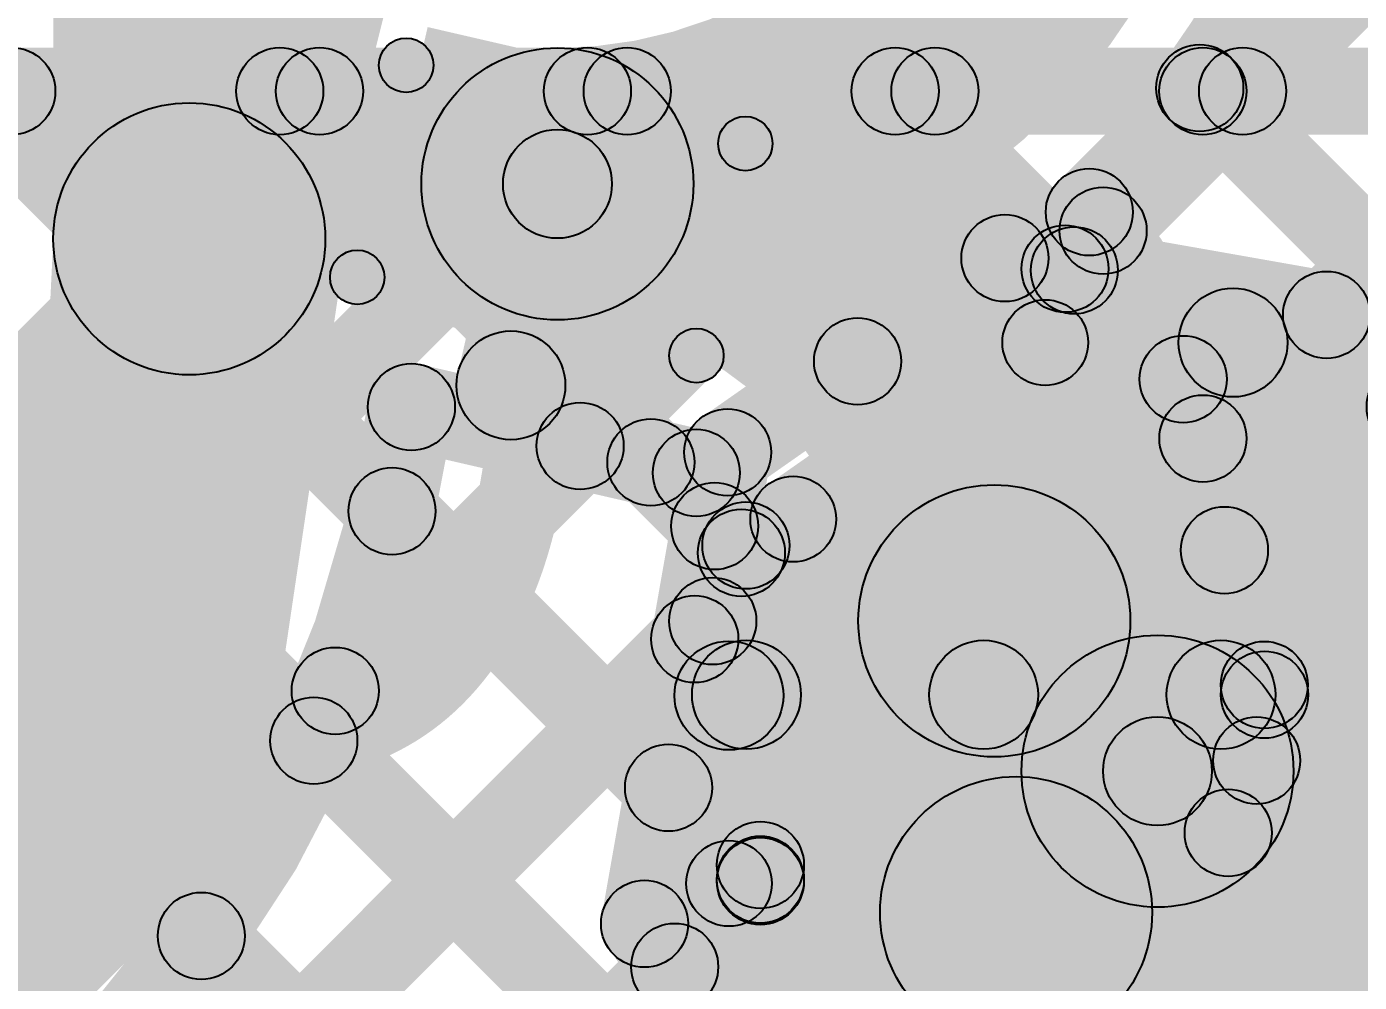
# Model space of a CAD drawing. Header units: millimetres. Extents: x -2.17 to 2.17, y -2.17 to 2.17.
# Drawn here: x -1.3089 to -1.1864, y 0.17 to 0.2578 of the extents above; entities that cross this region are included whole.
import ezdxf

# ---------------------------------------------------------------- set-up
doc = ezdxf.new("R2010")
doc.units = ezdxf.units.MM
doc.header["$MEASUREMENT"] = 0
for name, color, linetype in [('BottomLayer', 5, 'Continuous'), ('BottomOverlay', 54, 'Continuous'), ('BottomPaste', 16, 'Continuous'), ('BottomSolder', 6, 'Continuous'), ('Mechanical2', 216, 'Continuous'), ('TopLayer', 1, 'Continuous'), ('TopOverlay', 2, 'Continuous'), ('TopPaste', 8, 'Continuous'), ('TopSolder', 216, 'Continuous'), ('ViaHoleLayer', 16, 'Continuous')]:
    doc.layers.add(name, color=color, linetype=linetype)

# ---------------------------------------------------------------- blocks, each defined once
blk = doc.blocks.new('TEST_POINT_B_105')
at = {"layer": 'BottomLayer'}
blk.add_hatch(color=5, dxfattribs=at).paths.add_polyline_path([(0.015, 0.03), (-0.015, 0.03), (-0.03, 0.015), (-0.03, -0.015), (-0.015, -0.03), (0.015, -0.03), (0.03, -0.015), (0.03, 0.015)])
at = {"layer": 'BottomOverlay'}
h = blk.add_hatch(color=54, dxfattribs=at)
edge = h.paths.add_edge_path()
edge.add_arc((-0.0170001, 0.0370001), 0.003937, 0, 360)
h = blk.add_hatch(color=54, dxfattribs=at)
edge = h.paths.add_edge_path()
edge.add_arc((-0.0170001, 0.0370001), 0.003937, 0, 360)
h = blk.add_hatch(color=54, dxfattribs=at)
edge = h.paths.add_edge_path()
edge.add_arc((-0.0170001, 0.0370001), 0.003937, 0, 360)
for points in [[(0.01699941157958205, 0.04093699999998297), (0.01699938842041795, 0.03306300000001703), (-0.01700011157958205, 0.03306310000001703), (-0.01700008842041795, 0.04093709999998297)], [(0.01699941157958205, 0.04093699999998297), (0.01699938842041795, 0.03306300000001703), (-0.01700011157958205, 0.03306310000001703), (-0.01700008842041795, 0.04093709999998297)], [(-0.01978403507372747, 0.03978392372022189), (-0.01421616492627253, 0.03421627627977811), (-0.03421606492627253, 0.01421557627977811), (-0.03978393507372747, 0.01978322372022189)], [(0.03978392372022189, 0.01978403507372747), (0.03421627627977811, 0.01421616492627253), (0.01421557627977811, 0.03421606492627253), (0.01978322372022189, 0.03978393507372747)], [(-0.04093699999998297, 0.01699941157958205), (-0.03306300000001703, 0.01699938842041795), (-0.03306310000001703, -0.01700011157958205), (-0.04093709999998297, -0.01700008842041795)], [(0.03306310000001703, 0.01700011157958205), (0.04093709999998297, 0.01700008842041795), (0.04093699999998297, -0.01699941157958205), (0.03306300000001703, -0.01699938842041795)], [(-0.01421557627977811, -0.03421606492627253), (-0.01978322372022189, -0.03978393507372747), (-0.03978392372022189, -0.01978403507372747), (-0.03421627627977811, -0.01421616492627253)], [(0.03421606492627253, -0.01421557627977811), (0.03978393507372747, -0.01978322372022189), (0.01978403507372747, -0.03978392372022189), (0.01421616492627253, -0.03421627627977811)], [(0.01700011157958205, -0.03306310000001703), (0.01700008842041795, -0.04093709999998297), (-0.01699941157958205, -0.04093699999998297), (-0.01699938842041795, -0.03306300000001703)], [(0.01700011157958205, -0.03306310000001703), (0.01700008842041795, -0.04093709999998297), (-0.01699941157958205, -0.04093699999998297), (-0.01699938842041795, -0.03306300000001703)]]:
    blk.add_hatch(color=54, dxfattribs=at).paths.add_polyline_path(points)
h = blk.add_hatch(color=54, dxfattribs=at)
edge = h.paths.add_edge_path()
edge.add_arc((0.0169994, 0.037), 0.003937, 0, 360)
h = blk.add_hatch(color=54, dxfattribs=at)
edge = h.paths.add_edge_path()
edge.add_arc((0.0169994, 0.037), 0.003937, 0, 360)
h = blk.add_hatch(color=54, dxfattribs=at)
edge = h.paths.add_edge_path()
edge.add_arc((0.0169994, 0.037), 0.003937, 0, 360)
h = blk.add_hatch(color=54, dxfattribs=at)
edge = h.paths.add_edge_path()
edge.add_arc((-0.037, 0.0169994), 0.003937, 0, 360)
h = blk.add_hatch(color=54, dxfattribs=at)
edge = h.paths.add_edge_path()
edge.add_arc((-0.037, 0.0169994), 0.003937, 0, 360)
h = blk.add_hatch(color=54, dxfattribs=at)
edge = h.paths.add_edge_path()
edge.add_arc((0.0370001, 0.0170001), 0.003937, 0, 360)
h = blk.add_hatch(color=54, dxfattribs=at)
edge = h.paths.add_edge_path()
edge.add_arc((0.0370001, 0.0170001), 0.003937, 0, 360)
h = blk.add_hatch(color=54, dxfattribs=at)
edge = h.paths.add_edge_path()
edge.add_arc((-0.0370001, -0.0170001), 0.003937, 0, 360)
h = blk.add_hatch(color=54, dxfattribs=at)
edge = h.paths.add_edge_path()
edge.add_arc((-0.0370001, -0.0170001), 0.003937, 0, 360)
h = blk.add_hatch(color=54, dxfattribs=at)
edge = h.paths.add_edge_path()
edge.add_arc((0.037, -0.0169994), 0.003937, 0, 360)
h = blk.add_hatch(color=54, dxfattribs=at)
edge = h.paths.add_edge_path()
edge.add_arc((0.037, -0.0169994), 0.003937, 0, 360)
h = blk.add_hatch(color=54, dxfattribs=at)
edge = h.paths.add_edge_path()
edge.add_arc((-0.0169994, -0.037), 0.003937, 0, 360)
h = blk.add_hatch(color=54, dxfattribs=at)
edge = h.paths.add_edge_path()
edge.add_arc((-0.0169994, -0.037), 0.003937, 0, 360)
h = blk.add_hatch(color=54, dxfattribs=at)
edge = h.paths.add_edge_path()
edge.add_arc((-0.0169994, -0.037), 0.003937, 0, 360)
h = blk.add_hatch(color=54, dxfattribs=at)
edge = h.paths.add_edge_path()
edge.add_arc((0.0170001, -0.0370001), 0.003937, 0, 360)
h = blk.add_hatch(color=54, dxfattribs=at)
edge = h.paths.add_edge_path()
edge.add_arc((0.0170001, -0.0370001), 0.003937, 0, 360)
h = blk.add_hatch(color=54, dxfattribs=at)
edge = h.paths.add_edge_path()
edge.add_arc((0.0170001, -0.0370001), 0.003937, 0, 360)
at = {"layer": 'BottomPaste'}
blk.add_hatch(color=16, dxfattribs=at).paths.add_polyline_path([(0.015, 0.03), (-0.015, 0.03), (-0.03, 0.015), (-0.03, -0.015), (-0.015, -0.03), (0.015, -0.03), (0.03, -0.015), (0.03, 0.015)])
at = {"layer": 'BottomSolder'}
blk.add_hatch(color=6, dxfattribs=at).paths.add_polyline_path([(0.017, 0.034), (-0.017, 0.034), (-0.034, 0.017), (-0.034, -0.017), (-0.017, -0.034), (0.017, -0.034), (0.034, -0.017), (0.034, 0.017)])
at = {"layer": 'BottomOverlay'}
for centre in [(-0.0170001, 0.0370001), (-0.0170001, 0.0370001), (-0.0170001, 0.0370001), (0.0169994, 0.037), (0.0169994, 0.037), (0.0169994, 0.037), (-0.037, 0.0169994), (-0.037, 0.0169994), (0.0370001, 0.0170001), (0.0370001, 0.0170001), (-0.0370001, -0.0170001), (-0.0370001, -0.0170001), (0.037, -0.0169994), (0.037, -0.0169994), (-0.0169994, -0.037), (-0.0169994, -0.037), (-0.0169994, -0.037), (0.0170001, -0.0370001), (0.0170001, -0.0370001), (0.0170001, -0.0370001)]:
    blk.add_circle(centre, 0.003937, dxfattribs=at)
blk = doc.blocks.new('C__0402_348')
at = {"layer": 'TopLayer'}
for points in [[(-0.0275, -0.0125), (-0.0275, 0.0125), (-0.009499999999999998, 0.0125), (-0.009500000000000001, -0.0125)], [(0.009499999999999998, -0.0125), (0.009500000000000001, 0.0125), (0.0275, 0.0125), (0.0275, -0.0125)]]:
    blk.add_hatch(color=1, dxfattribs=at).paths.add_polyline_path(points)
at = {"layer": 'TopOverlay'}
h = blk.add_hatch(color=2, dxfattribs=at)
edge = h.paths.add_edge_path()
edge.add_arc((-0.031, 0.016), 0.0025, 0, 360)
h = blk.add_hatch(color=2, dxfattribs=at)
edge = h.paths.add_edge_path()
edge.add_arc((-0.031, 0.016), 0.0025, 0, 360)
for points in [[(-0.031, 0.0135), (-0.031, 0.0185), (-0.011, 0.0185), (-0.011, 0.0135)], [(0.0110000125, 0.01349990000003125), (0.0109999875, 0.01849989999996875), (0.0309999875, 0.01849999999996875), (0.0310000125, 0.01350000000003125)], [(-0.0335, 0.016), (-0.0285, 0.016), (-0.0285, -0.016), (-0.0335, -0.016)], [(0.0285, 0.016), (0.0335, 0.016), (0.0335, -0.016), (0.0285, -0.016)], [(-0.0309999875, -0.01849999999996875), (-0.0310000125, -0.01350000000003125), (-0.0110000125, -0.01349990000003125), (-0.0109999875, -0.01849989999996875)], [(0.011, -0.0185), (0.011, -0.0135), (0.031, -0.0135), (0.031, -0.0185)]]:
    blk.add_hatch(color=2, dxfattribs=at).paths.add_polyline_path(points)
h = blk.add_hatch(color=2, dxfattribs=at)
edge = h.paths.add_edge_path()
edge.add_arc((-0.011, 0.016), 0.0025, 0, 360)
h = blk.add_hatch(color=2, dxfattribs=at)
edge = h.paths.add_edge_path()
edge.add_arc((0.011, 0.0159999), 0.0025, 0, 360)
h = blk.add_hatch(color=2, dxfattribs=at)
edge = h.paths.add_edge_path()
edge.add_arc((0.031, 0.016), 0.0025, 0, 360)
h = blk.add_hatch(color=2, dxfattribs=at)
edge = h.paths.add_edge_path()
edge.add_arc((0.031, 0.016), 0.0025, 0, 360)
h = blk.add_hatch(color=2, dxfattribs=at)
edge = h.paths.add_edge_path()
edge.add_arc((-0.031, -0.016), 0.0025, 0, 360)
h = blk.add_hatch(color=2, dxfattribs=at)
edge = h.paths.add_edge_path()
edge.add_arc((-0.031, -0.016), 0.0025, 0, 360)
h = blk.add_hatch(color=2, dxfattribs=at)
edge = h.paths.add_edge_path()
edge.add_arc((-0.011, -0.0159999), 0.0025, 0, 360)
h = blk.add_hatch(color=2, dxfattribs=at)
edge = h.paths.add_edge_path()
edge.add_arc((0.011, -0.016), 0.0025, 0, 360)
h = blk.add_hatch(color=2, dxfattribs=at)
edge = h.paths.add_edge_path()
edge.add_arc((0.031, -0.016), 0.0025, 0, 360)
h = blk.add_hatch(color=2, dxfattribs=at)
edge = h.paths.add_edge_path()
edge.add_arc((0.031, -0.016), 0.0025, 0, 360)
at = {"layer": 'TopPaste'}
for points in [[(-0.0275, -0.0125), (-0.0275, 0.0125), (-0.009499999999999998, 0.0125), (-0.009500000000000001, -0.0125)], [(0.009499999999999998, -0.0125), (0.009500000000000001, 0.0125), (0.0275, 0.0125), (0.0275, -0.0125)]]:
    blk.add_hatch(color=8, dxfattribs=at).paths.add_polyline_path(points)
at = {"layer": 'TopSolder'}
for points in [[(-0.0298622, -0.0148622), (-0.0298622, 0.0148622), (-0.007137799999999999, 0.0148622), (-0.007137800000000001, -0.0148622)], [(0.007137799999999999, -0.0148622), (0.007137800000000001, 0.0148622), (0.0298622, 0.0148622), (0.0298622, -0.0148622)]]:
    blk.add_hatch(color=216, dxfattribs=at).paths.add_polyline_path(points)
at = {"layer": 'TopOverlay'}
for centre in [(-0.031, 0.016), (-0.031, 0.016), (-0.011, 0.016), (0.011, 0.0159999), (0.031, 0.016), (0.031, 0.016), (-0.031, -0.016), (-0.031, -0.016), (-0.011, -0.0159999), (0.011, -0.016), (0.031, -0.016), (0.031, -0.016)]:
    blk.add_circle(centre, 0.0025, dxfattribs=at)

msp = doc.modelspace()

# ---------------------------------------------------------------- hatches: boundary and pattern name
at = {"layer": 'BottomLayer'}
for points in [[(-2.022, 0.2478895), (-2.022, 0.2558895), (-0.734, 0.2558895), (-0.734, 0.2478895)], [(-1.541022172875254, -0.06932842712474618), (-1.546679027124746, -0.06367157287525381), (-1.228289527124746, 0.2547179271247462), (-1.222632672875254, 0.2490610728752538)], [(-1.535811472875254, -0.03583342712474619), (-1.541468327124746, -0.03017657287525381), (-1.256573827124746, 0.2547179271247462), (-1.250916972875254, 0.2490610728752538)], [(-1.531582872875254, 0.02496377287525381), (-1.537239727124746, 0.03062062712474619), (-1.313142427124746, 0.2547179271247462), (-1.307485572875254, 0.2490610728752538)], [(-1.523414472875254, 0.00484787287525381), (-1.529071327124746, 0.01050472712474619), (-1.284858127124746, 0.2547179271247462), (-1.279201272875254, 0.2490610728752538)], [(-1.373364427124746, 0.2490610728752538), (-1.367707572875254, 0.2547179271247462), (-1.236671572875254, 0.1236819271247462), (-1.242328427124746, 0.1180250728752538)], [(-1.345080127124746, 0.2490610728752538), (-1.339423272875254, 0.2547179271247462), (-1.236671572875254, 0.1519662271247462), (-1.242328427124746, 0.1463093728752538)], [(-1.316795827124746, 0.2490610728752538), (-1.311138972875254, 0.2547179271247462), (-1.247118472875254, 0.1906974271247462), (-1.252775327124746, 0.1850405728752538)], [(-1.288511527124746, 0.2490610728752538), (-1.282854672875254, 0.2547179271247462), (-1.242878772875254, 0.2147420271247462), (-1.248535627124746, 0.2090851728752538)], [(-1.260227227124746, 0.2490610728752538), (-1.254570372875254, 0.2547179271247462), (-1.229739472875254, 0.2298870271247462), (-1.235396327124746, 0.2242301728752538)], [(-1.231942927124746, 0.2490610728752538), (-1.226286072875254, 0.2547179271247462), (-1.209812072875254, 0.2382439271247462), (-1.215468927124746, 0.2325870728752538)], [(-1.210670972875254, 0.2327384728752538), (-1.216327827124746, 0.2383953271247462), (-1.200005227124746, 0.2547179271247462), (-1.194348372875254, 0.2490610728752538)], [(-1.203658627124746, 0.2490610728752538), (-1.198001772875254, 0.2547179271247462), (-1.175472872875254, 0.2321890271247462), (-1.181129727124746, 0.2265321728752538)], [(-1.186626372875254, 0.2284987728752538), (-1.192283227124746, 0.2341556271247462), (-1.171720927124746, 0.2547179271247462), (-1.166064072875254, 0.2490610728752538)], [(-1.219719890048243, 0.2326020685184948), (-1.218330709951757, 0.2404805314815052), (-1.174999109951757, 0.2328400314815052), (-1.176388290048243, 0.2249615685184948)], [(-1.242216993333147, 0.2154191924680497), (-1.246805606666853, 0.2219724075319503), (-1.221319606666853, 0.2398179075319503), (-1.216730993333147, 0.2332646924680497)], [(-1.200075960693647, 0.1885212621814923), (-1.209924039306354, 0.1902577378185077), (-1.202978139306353, 0.2296500378185077), (-1.193130060693647, 0.2279135621814923)], [(-1.248212568518495, 0.1746696099517571), (-1.256091031481505, 0.1760587900482429), (-1.248450531481505, 0.2193903900482429), (-1.240572068518495, 0.2180012099517571)], [(-1.512737872875254, -0.06932842712474618), (-1.518394727124746, -0.06367157287525381), (-1.250366927124746, 0.2043562271247462), (-1.244710072875254, 0.1986993728752538)], [(-1.245260537818508, 0.1914113606936466), (-1.243524062181492, 0.2012594393063534), (-1.204131762181492, 0.1943135393063534), (-1.205868237818508, 0.1844654606936466)], [(-1.2427852, 0.1914153), (-1.2427852, 0.2014153), (-1.2209742, 0.2014153), (-1.2209742, 0.1914153)], [(-1.205868237818508, 0.1844654606936466), (-1.204131762181492, 0.1943135393063534), (-1.164739462181492, 0.1873676393063534), (-1.166475937818508, 0.1775195606936466)], [(-1.255428405614661, 0.1730698905949785), (-1.248875194385339, 0.1776585094050215), (-1.236223394385339, 0.1595899094050215), (-1.242776605614661, 0.1550012905949785)], [(-1.2055, 0.0673895), (-1.2305, 0.0673895), (-1.2305, 0.1763895), (-1.2055, 0.1763895)], [(-1.484453572875254, -0.06932842712474618), (-1.490110427124746, -0.06367157287525381), (-1.252206927124746, 0.1742319271247462), (-1.246550072875254, 0.1685750728752538)]]:
    msp.add_hatch(color=5, dxfattribs=at).paths.add_polyline_path(points)
h = msp.add_hatch(color=5, dxfattribs=at)
edge = h.paths.add_edge_path()
edge.add_arc((-1.310314, 0.2518895), 0.004, 0, 360)
h = msp.add_hatch(color=5, dxfattribs=at)
edge = h.paths.add_edge_path()
edge.add_arc((-1.2856831, 0.2518895), 0.004, 0, 360)
h = msp.add_hatch(color=5, dxfattribs=at)
edge = h.paths.add_edge_path()
edge.add_arc((-1.2820297, 0.2518895), 0.004, 0, 360)
h = msp.add_hatch(color=5, dxfattribs=at)
edge = h.paths.add_edge_path()
edge.add_arc((-1.2573988, 0.2518895), 0.004, 0, 360)
h = msp.add_hatch(color=5, dxfattribs=at)
edge = h.paths.add_edge_path()
edge.add_arc((-1.2537454, 0.2518895), 0.004, 0, 360)
h = msp.add_hatch(color=5, dxfattribs=at)
edge = h.paths.add_edge_path()
edge.add_arc((-1.2291145, 0.2518895), 0.004, 0, 360)
h = msp.add_hatch(color=5, dxfattribs=at)
edge = h.paths.add_edge_path()
edge.add_arc((-1.2254611, 0.2518895), 0.004, 0, 360)
h = msp.add_hatch(color=5, dxfattribs=at)
edge = h.paths.add_edge_path()
edge.add_arc((-1.2008302, 0.2518895), 0.004, 0, 360)
h = msp.add_hatch(color=5, dxfattribs=at)
edge = h.paths.add_edge_path()
edge.add_arc((-1.1971768, 0.2518895), 0.004, 0, 360)
h = msp.add_hatch(color=5, dxfattribs=at)
edge = h.paths.add_edge_path()
edge.add_arc((-1.2190253, 0.2365413), 0.004, 0, 360)
h = msp.add_hatch(color=5, dxfattribs=at)
edge = h.paths.add_edge_path()
edge.add_arc((-1.2190253, 0.2365413), 0.004, 0, 360)
h = msp.add_hatch(color=5, dxfattribs=at)
edge = h.paths.add_edge_path()
edge.add_arc((-1.2134994, 0.2355669), 0.004, 0, 360)
h = msp.add_hatch(color=5, dxfattribs=at)
edge = h.paths.add_edge_path()
edge.add_arc((-1.2126405, 0.2354155), 0.004, 0, 360)
h = msp.add_hatch(color=5, dxfattribs=at)
edge = h.paths.add_edge_path()
edge.add_arc((-1.1894548, 0.2313272), 0.004, 0, 360)
h = msp.add_hatch(color=5, dxfattribs=at)
edge = h.paths.add_edge_path()
edge.add_arc((-1.1980541, 0.2287818), 0.005, 0, 360)
h = msp.add_hatch(color=5, dxfattribs=at)
edge = h.paths.add_edge_path()
edge.add_arc((-1.2325679, 0.2270586), 0.004, 0, 360)
h = msp.add_hatch(color=5, dxfattribs=at)
edge = h.paths.add_edge_path()
edge.add_arc((-1.2445113, 0.2186958), 0.004, 0, 360)
h = msp.add_hatch(color=5, dxfattribs=at)
edge = h.paths.add_edge_path()
edge.add_arc((-1.2445113, 0.2186958), 0.004, 0, 360)
h = msp.add_hatch(color=5, dxfattribs=at)
edge = h.paths.add_edge_path()
edge.add_arc((-1.2457072, 0.2119136), 0.004, 0, 360)
h = msp.add_hatch(color=5, dxfattribs=at)
edge = h.paths.add_edge_path()
edge.add_arc((-1.2209742, 0.1964153), 0.011811, 0, 360)
h = msp.add_hatch(color=5, dxfattribs=at)
edge = h.paths.add_edge_path()
edge.add_arc((-1.2475385, 0.2015278), 0.004, 0, 360)
h = msp.add_hatch(color=5, dxfattribs=at)
edge = h.paths.add_edge_path()
edge.add_arc((-1.2443923, 0.1963354), 0.005, 0, 360)
h = msp.add_hatch(color=5, dxfattribs=at)
edge = h.paths.add_edge_path()
edge.add_arc((-1.2427852, 0.1964153), 0.005, 0, 360)
h = msp.add_hatch(color=5, dxfattribs=at)
edge = h.paths.add_edge_path()
edge.add_arc((-1.2209742, 0.1964153), 0.005, 0, 360)
h = msp.add_hatch(color=5, dxfattribs=at)
edge = h.paths.add_edge_path()
edge.add_arc((-1.205, 0.1893895), 0.0125, 0, 360)
h = msp.add_hatch(color=5, dxfattribs=at)
edge = h.paths.add_edge_path()
edge.add_arc((-1.205, 0.1893895), 0.005, 0, 360)
h = msp.add_hatch(color=5, dxfattribs=at)
edge = h.paths.add_edge_path()
edge.add_arc((-1.205, 0.1893895), 0.005, 0, 360)
h = msp.add_hatch(color=5, dxfattribs=at)
edge = h.paths.add_edge_path()
edge.add_arc((-1.205, 0.1893895), 0.005, 0, 360)
h = msp.add_hatch(color=5, dxfattribs=at)
edge = h.paths.add_edge_path()
edge.add_arc((-1.2499469, 0.187869), 0.004, 0, 360)
h = msp.add_hatch(color=5, dxfattribs=at)
edge = h.paths.add_edge_path()
edge.add_arc((-1.218, 0.1763895), 0.0125, 0, 360)
h = msp.add_hatch(color=5, dxfattribs=at)
edge = h.paths.add_edge_path()
edge.add_arc((-1.218, 0.1763895), 0.0125, 0, 360)
h = msp.add_hatch(color=5, dxfattribs=at)
edge = h.paths.add_edge_path()
edge.add_arc((-1.2521518, 0.1753642), 0.004, 0, 360)
h = msp.add_hatch(color=5, dxfattribs=at)
edge = h.paths.add_edge_path()
edge.add_arc((-1.2521518, 0.1753642), 0.004, 0, 360)
h = msp.add_hatch(color=5, dxfattribs=at)
edge = h.paths.add_edge_path()
edge.add_arc((-1.2493785, 0.1714035), 0.004, 0, 360)
at = {"layer": 'BottomSolder'}
h = msp.add_hatch(color=6, dxfattribs=at)
edge = h.paths.add_edge_path()
edge.add_arc((-1.2209742, 0.1964153), 0.015811, 0, 360)
at = {"layer": 'TopLayer'}
for points in [[(-1.2815, 0.2383122), (-1.3065, 0.2383122), (-1.3065, 0.2996865), (-1.2815, 0.2996865)], [(-1.207173172875254, 0.2362362728752538), (-1.212830027124746, 0.2418931271247462), (-1.174869827124746, 0.2798533271247462), (-1.169212972875254, 0.2741964728752538)], [(-1.203945327124746, 0.2493479728752538), (-1.198288472875254, 0.2550048271247462), (-1.164182572875254, 0.2208989271247462), (-1.169839427124746, 0.2152420728752538)], [(-1.197992672875254, 0.2171324728752538), (-1.203649527124746, 0.2227893271247462), (-1.174869827124746, 0.2515690271247462), (-1.169212972875254, 0.2459121728752538)], [(-1.25956385182051, 0.2237259354397473), (-1.26930754817949, 0.2259754645602527), (-1.26503344817949, 0.2444884645602527), (-1.25528975182051, 0.2422389354397473)], [(-1.205468427124746, 0.2225867728752538), (-1.199811572875254, 0.2282436271247462), (-1.167590672875254, 0.1960227271247462), (-1.173247527124746, 0.1903658728752538)], [(-1.274482905364479, 0.2189598200056889), (-1.272683294635521, 0.2267547799943111), (-1.246492194635521, 0.2207080799943111), (-1.248291805364479, 0.2129131200056889)], [(-1.192350572875254, 0.1944902728752538), (-1.198007427124746, 0.2001471271247462), (-1.171827227124746, 0.2263273271247462), (-1.166170372875254, 0.2206704728752538)], [(-1.277754072875254, 0.1939396728752538), (-1.283410927124746, 0.1995965271247462), (-1.260902327124746, 0.2221051271247462), (-1.255245472875254, 0.2164482728752538)], [(-1.254396527124746, 0.2149462728752538), (-1.248739672875254, 0.2206031271247462), (-1.240420472875254, 0.2122839271247462), (-1.246077327124746, 0.2066270728752538)], [(-1.278191627124746, 0.2104570728752538), (-1.272534772875254, 0.2161139271247462), (-1.238671572875254, 0.1822507271247462), (-1.244328427124746, 0.1765938728752538)], [(-1.195671572875254, 0.1628849728752538), (-1.201328427124746, 0.1685418271247462), (-1.162319027124746, 0.2075512271247462), (-1.156662172875254, 0.2018943728752538)], [(-1.286914072875254, 0.1564953728752538), (-1.292570927124746, 0.1621522271247462), (-1.248710127124746, 0.2060130271247462), (-1.243053272875254, 0.2003561728752538)], [(-1.2075, 0.0645744), (-1.2325, 0.0645744), (-1.2325, 0.2032021), (-1.2075, 0.2032021)], [(-1.2427852, 0.1914153), (-1.2427852, 0.2014153), (-1.2209742, 0.2014153), (-1.2209742, 0.1914153)], [(-1.2209742, 0.1914153), (-1.2209742, 0.2014153), (-1.1991632, 0.2014153), (-1.1991632, 0.1914153)], [(-1.285382427124746, 0.1893635728752538), (-1.279725572875254, 0.1950204271247462), (-1.238671572875254, 0.1539664271247462), (-1.244328427124746, 0.1483095728752538)], [(-1.198709127124746, 0.1875431728752538), (-1.193052272875254, 0.1932000271247462), (-1.179517272875254, 0.1796650271247462), (-1.185174127124746, 0.1740081728752538)], [(-1.1945, 0.0645744), (-1.2025, 0.0645744), (-1.2025, 0.1837221), (-1.1945, 0.1837221)], [(-1.271656172875254, 0.1434689728752538), (-1.277313027124746, 0.1491258271247462), (-1.244328427124746, 0.1821104271247462), (-1.238671572875254, 0.1764535728752538)], [(-1.2375, 0.0713737), (-1.2455, 0.0713737), (-1.2455, 0.180766), (-1.2375, 0.180766)], [(-1.295723927124746, 0.1714207728752538), (-1.290067072875254, 0.1770776271247462), (-1.238671572875254, 0.1256821271247462), (-1.244328427124746, 0.1200252728752538)]]:
    msp.add_hatch(color=1, dxfattribs=at).paths.add_polyline_path(points)
h = msp.add_hatch(color=1, dxfattribs=at)
edge = h.paths.add_edge_path()
edge.add_arc((-1.2011169, 0.2521764), 0.004, 0, 360)
h = msp.add_hatch(color=1, dxfattribs=at)
edge = h.paths.add_edge_path()
edge.add_arc((-1.2601616, 0.2433637), 0.0125, 0, 360)
h = msp.add_hatch(color=1, dxfattribs=at)
edge = h.paths.add_edge_path()
edge.add_arc((-1.2601616, 0.2433637), 0.0125, 0, 360)
h = msp.add_hatch(color=1, dxfattribs=at)
edge = h.paths.add_edge_path()
edge.add_arc((-1.294, 0.2383122), 0.0125, 0, 360)
h = msp.add_hatch(color=1, dxfattribs=at)
edge = h.paths.add_edge_path()
edge.add_arc((-1.294, 0.2383122), 0.0125, 0, 360)
h = msp.add_hatch(color=1, dxfattribs=at)
edge = h.paths.add_edge_path()
edge.add_arc((-1.2601616, 0.2433637), 0.005, 0, 360)
h = msp.add_hatch(color=1, dxfattribs=at)
edge = h.paths.add_edge_path()
edge.add_arc((-1.2112688, 0.240774), 0.004, 0, 360)
h = msp.add_hatch(color=1, dxfattribs=at)
edge = h.paths.add_edge_path()
edge.add_arc((-1.2112688, 0.240774), 0.004, 0, 360)
h = msp.add_hatch(color=1, dxfattribs=at)
edge = h.paths.add_edge_path()
edge.add_arc((-1.2100016, 0.2390647), 0.004, 0, 360)
h = msp.add_hatch(color=1, dxfattribs=at)
edge = h.paths.add_edge_path()
edge.add_arc((-1.2644357, 0.2248507), 0.005, 0, 360)
h = msp.add_hatch(color=1, dxfattribs=at)
edge = h.paths.add_edge_path()
edge.add_arc((-1.20264, 0.2254152), 0.004, 0, 360)
h = msp.add_hatch(color=1, dxfattribs=at)
edge = h.paths.add_edge_path()
edge.add_arc((-1.2735831, 0.2228573), 0.004, 0, 360)
h = msp.add_hatch(color=1, dxfattribs=at)
edge = h.paths.add_edge_path()
edge.add_arc((-1.2735831, 0.2228573), 0.004, 0, 360)
h = msp.add_hatch(color=1, dxfattribs=at)
edge = h.paths.add_edge_path()
edge.add_arc((-1.2580739, 0.2192767), 0.004, 0, 360)
h = msp.add_hatch(color=1, dxfattribs=at)
edge = h.paths.add_edge_path()
edge.add_arc((-1.2008211, 0.2199609), 0.004, 0, 360)
h = msp.add_hatch(color=1, dxfattribs=at)
edge = h.paths.add_edge_path()
edge.add_arc((-1.2515681, 0.2177747), 0.004, 0, 360)
h = msp.add_hatch(color=1, dxfattribs=at)
edge = h.paths.add_edge_path()
edge.add_arc((-1.247392, 0.2168106), 0.004, 0, 360)
h = msp.add_hatch(color=1, dxfattribs=at)
edge = h.paths.add_edge_path()
edge.add_arc((-1.247392, 0.2168106), 0.004, 0, 360)
h = msp.add_hatch(color=1, dxfattribs=at)
edge = h.paths.add_edge_path()
edge.add_arc((-1.2753632, 0.2132855), 0.004, 0, 360)
h = msp.add_hatch(color=1, dxfattribs=at)
edge = h.paths.add_edge_path()
edge.add_arc((-1.22, 0.2032021), 0.0125, 0, 360)
h = msp.add_hatch(color=1, dxfattribs=at)
edge = h.paths.add_edge_path()
edge.add_arc((-1.22, 0.2032021), 0.0125, 0, 360)
h = msp.add_hatch(color=1, dxfattribs=at)
edge = h.paths.add_edge_path()
edge.add_arc((-1.2432489, 0.2094555), 0.004, 0, 360)
h = msp.add_hatch(color=1, dxfattribs=at)
edge = h.paths.add_edge_path()
edge.add_arc((-1.2428361, 0.2101363), 0.004, 0, 360)
h = msp.add_hatch(color=1, dxfattribs=at)
edge = h.paths.add_edge_path()
edge.add_arc((-1.2428361, 0.2101363), 0.004, 0, 360)
h = msp.add_hatch(color=1, dxfattribs=at)
edge = h.paths.add_edge_path()
edge.add_arc((-1.1988431, 0.2096976), 0.004, 0, 360)
h = msp.add_hatch(color=1, dxfattribs=at)
edge = h.paths.add_edge_path()
edge.add_arc((-1.198843, 0.2096976), 0.004, 0, 360)
h = msp.add_hatch(color=1, dxfattribs=at)
edge = h.paths.add_edge_path()
edge.add_arc((-1.2458817, 0.2031846), 0.004, 0, 360)
h = msp.add_hatch(color=1, dxfattribs=at)
edge = h.paths.add_edge_path()
edge.add_arc((-1.2209742, 0.1964153), 0.011811, 0, 360)
h = msp.add_hatch(color=1, dxfattribs=at)
edge = h.paths.add_edge_path()
edge.add_arc((-1.2427852, 0.1964153), 0.005, 0, 360)
h = msp.add_hatch(color=1, dxfattribs=at)
edge = h.paths.add_edge_path()
edge.add_arc((-1.2209742, 0.1964153), 0.005, 0, 360)
h = msp.add_hatch(color=1, dxfattribs=at)
edge = h.paths.add_edge_path()
edge.add_arc((-1.2209742, 0.1964153), 0.005, 0, 360)
h = msp.add_hatch(color=1, dxfattribs=at)
edge = h.paths.add_edge_path()
edge.add_arc((-1.1991632, 0.1964153), 0.005, 0, 360)
h = msp.add_hatch(color=1, dxfattribs=at)
edge = h.paths.add_edge_path()
edge.add_arc((-1.195179, 0.1973187), 0.004, 0, 360)
h = msp.add_hatch(color=1, dxfattribs=at)
edge = h.paths.add_edge_path()
edge.add_arc((-1.2805825, 0.1967681), 0.004, 0, 360)
h = msp.add_hatch(color=1, dxfattribs=at)
edge = h.paths.add_edge_path()
edge.add_arc((-1.1951632, 0.1964153), 0.004, 0, 360)
h = msp.add_hatch(color=1, dxfattribs=at)
edge = h.paths.add_edge_path()
edge.add_arc((-1.1951632, 0.1964153), 0.004, 0, 360)
h = msp.add_hatch(color=1, dxfattribs=at)
edge = h.paths.add_edge_path()
edge.add_arc((-1.282554, 0.192192), 0.004, 0, 360)
h = msp.add_hatch(color=1, dxfattribs=at)
edge = h.paths.add_edge_path()
edge.add_arc((-1.1958807, 0.1903716), 0.004, 0, 360)
h = msp.add_hatch(color=1, dxfattribs=at)
edge = h.paths.add_edge_path()
edge.add_arc((-1.1985, 0.1837221), 0.004, 0, 360)
h = msp.add_hatch(color=1, dxfattribs=at)
edge = h.paths.add_edge_path()
edge.add_arc((-1.1985, 0.1837221), 0.004, 0, 360)
h = msp.add_hatch(color=1, dxfattribs=at)
edge = h.paths.add_edge_path()
edge.add_arc((-1.2415, 0.180766), 0.004, 0, 360)
h = msp.add_hatch(color=1, dxfattribs=at)
edge = h.paths.add_edge_path()
edge.add_arc((-1.2415, 0.180766), 0.004, 0, 360)
h = msp.add_hatch(color=1, dxfattribs=at)
edge = h.paths.add_edge_path()
edge.add_arc((-1.2415, 0.1794223), 0.004, 0, 360)
h = msp.add_hatch(color=1, dxfattribs=at)
edge = h.paths.add_edge_path()
edge.add_arc((-1.2415, 0.179282), 0.004, 0, 360)
h = msp.add_hatch(color=1, dxfattribs=at)
edge = h.paths.add_edge_path()
edge.add_arc((-1.2928955, 0.1742492), 0.004, 0, 360)
at = {"layer": 'ViaHoleLayer'}
h = msp.add_hatch(color=16, dxfattribs=at)
edge = h.paths.add_edge_path()
edge.add_arc((-1.2209742, 0.1964153), 0.0059055, 0, 360)

# ---------------------------------------------------------------- linework, layer by layer
at = {"layer": 'BottomLayer', "const_width": 0.025}
msp.add_lwpolyline([(-1.218, 0.1763895, -0.4142135623730951), (-1.205, 0.1893895)], format="xyb", dxfattribs=at)
at = {"layer": 'BottomLayer'}
for centre, radius in [((-1.310314, 0.2518895), 0.004), ((-1.2856831, 0.2518895), 0.004), ((-1.2820297, 0.2518895), 0.004), ((-1.2573988, 0.2518895), 0.004), ((-1.2537454, 0.2518895), 0.004), ((-1.2291145, 0.2518895), 0.004), ((-1.2254611, 0.2518895), 0.004), ((-1.2008302, 0.2518895), 0.004), ((-1.1971768, 0.2518895), 0.004), ((-1.2190253, 0.2365413), 0.004), ((-1.2190253, 0.2365413), 0.004), ((-1.2134994, 0.2355669), 0.004), ((-1.2126405, 0.2354155), 0.004), ((-1.1894548, 0.2313272), 0.004), ((-1.1980541, 0.2287818), 0.005), ((-1.2325679, 0.2270586), 0.004), ((-1.2445113, 0.2186958), 0.004), ((-1.2445113, 0.2186958), 0.004), ((-1.2457072, 0.2119136), 0.004), ((-1.2475385, 0.2015278), 0.004), ((-1.2443923, 0.1963354), 0.005), ((-1.2427852, 0.1964153), 0.005), ((-1.2209742, 0.1964153), 0.005), ((-1.205, 0.1893895), 0.0125), ((-1.205, 0.1893895), 0.005), ((-1.205, 0.1893895), 0.005), ((-1.205, 0.1893895), 0.005), ((-1.2499469, 0.187869), 0.004), ((-1.218, 0.1763895), 0.0125), ((-1.218, 0.1763895), 0.0125), ((-1.2521518, 0.1753642), 0.004), ((-1.2521518, 0.1753642), 0.004), ((-1.2493785, 0.1714035), 0.004)]:
    msp.add_circle(centre, radius, dxfattribs=at)
at = {"layer": 'Mechanical2', "const_width": 0.01}
for points in [[(2.1653543, 0.001, 1), (-2.1653543, 0.001, 1)], [(2.081354, -0.01, 1), (-2.049354, -0.01, 1)], [(1.8405512, 0.001, 1), (-1.8405512, 0.001, 1)], [(1.6437008, 0.001, 1), (-1.6437008, 0.001, 1)], [(1.503937, 0, 1), (-1.503937, 0, 1)], [(1.3070866, 0.001, 1), (-1.3070866, 0.001, 1)]]:
    msp.add_lwpolyline(points, format="xyb", close=True, dxfattribs=at)
at = {"layer": 'TopLayer'}
for points, const_width in [([(-1.209, 0.2945253, -0.4142135623730951), (-1.2601616, 0.2433637)], 0.025), ([(-1.1875, 0.2945253, -0.2112343320538951), (-1.2112688, 0.240774)], 0.008), ([(-1.2601616, 0.2433637, -0.4142135623730951), (-1.22, 0.2032021)], 0.025), ([(-1.294, 0.2383122, -0.4142135623730951), (-1.3833097, 0.1490025)], 0.025), ([(-1.2112688, 0.240774, -0.1382894160091299), (-1.1988431, 0.2096976)], 0.008), ([(-1.2735831, 0.2228573, -0.1471908690567858), (-1.3003316, 0.1648723)], 0.008), ([(-1.247392, 0.2168106, -0.1095556458014984), (-1.2428361, 0.2101363)], 0.008), ([(-1.2415, 0.180766, -0.3125948290784205), (-1.2428361, 0.2101363)], 0.008), ([(-1.198843, 0.2096976, -0.1359630318945609), (-1.1951632, 0.1964153)], 0.008), ([(-1.1935, 0.1343033, -0.2364304340170188), (-1.1587365, 0.2037111)], 0.008), ([(-1.1951632, 0.1964153, -0.1292445618773933), (-1.1985, 0.1837221)], 0.008)]:
    msp.add_lwpolyline(points, format="xyb", dxfattribs=dict(at, const_width=const_width))
for centre, radius in [((-1.2011169, 0.2521764), 0.004), ((-1.2601616, 0.2433637), 0.0125), ((-1.2601616, 0.2433637), 0.0125), ((-1.294, 0.2383122), 0.0125), ((-1.294, 0.2383122), 0.0125), ((-1.2601616, 0.2433637), 0.005), ((-1.2112688, 0.240774), 0.004), ((-1.2112688, 0.240774), 0.004), ((-1.2100016, 0.2390647), 0.004), ((-1.2644357, 0.2248507), 0.005), ((-1.20264, 0.2254152), 0.004), ((-1.2735831, 0.2228573), 0.004), ((-1.2735831, 0.2228573), 0.004), ((-1.2580739, 0.2192767), 0.004), ((-1.2008211, 0.2199609), 0.004), ((-1.2515681, 0.2177747), 0.004), ((-1.247392, 0.2168106), 0.004), ((-1.247392, 0.2168106), 0.004), ((-1.2753632, 0.2132855), 0.004), ((-1.22, 0.2032021), 0.0125), ((-1.22, 0.2032021), 0.0125), ((-1.2432489, 0.2094555), 0.004), ((-1.2428361, 0.2101363), 0.004), ((-1.2428361, 0.2101363), 0.004), ((-1.1988431, 0.2096976), 0.004), ((-1.198843, 0.2096976), 0.004), ((-1.2458817, 0.2031846), 0.004), ((-1.2427852, 0.1964153), 0.005), ((-1.2209742, 0.1964153), 0.005), ((-1.2209742, 0.1964153), 0.005), ((-1.1991632, 0.1964153), 0.005), ((-1.195179, 0.1973187), 0.004), ((-1.2805825, 0.1967681), 0.004), ((-1.1951632, 0.1964153), 0.004), ((-1.1951632, 0.1964153), 0.004), ((-1.282554, 0.192192), 0.004), ((-1.1958807, 0.1903716), 0.004), ((-1.1985, 0.1837221), 0.004), ((-1.1985, 0.1837221), 0.004), ((-1.2415, 0.180766), 0.004), ((-1.2415, 0.180766), 0.004), ((-1.2415, 0.1794223), 0.004), ((-1.2415, 0.179282), 0.004), ((-1.2928955, 0.1742492), 0.004)]:
    msp.add_circle(centre, radius, dxfattribs=at)

# ---------------------------------------------------------------- block references
for name, p, rotation in [('C__0402_348', (-1.256, 0.2613895), 77.00000000000001), ('TEST_POINT_B_105', (-1.205, 0.1893895), 170)]:
    msp.add_blockref(name, p, dxfattribs=dict(rotation=rotation))

# ---------------------------------------------------------------- texts
at = {"layer": 'BottomOverlay', "text_generation_flag": 2}
msp.add_text('GND', height=0.06, rotation=350.0000000000001, dxfattribs=at).set_placement((-1.261, 0.1843895))

doc.saveas('drawing.dxf')
